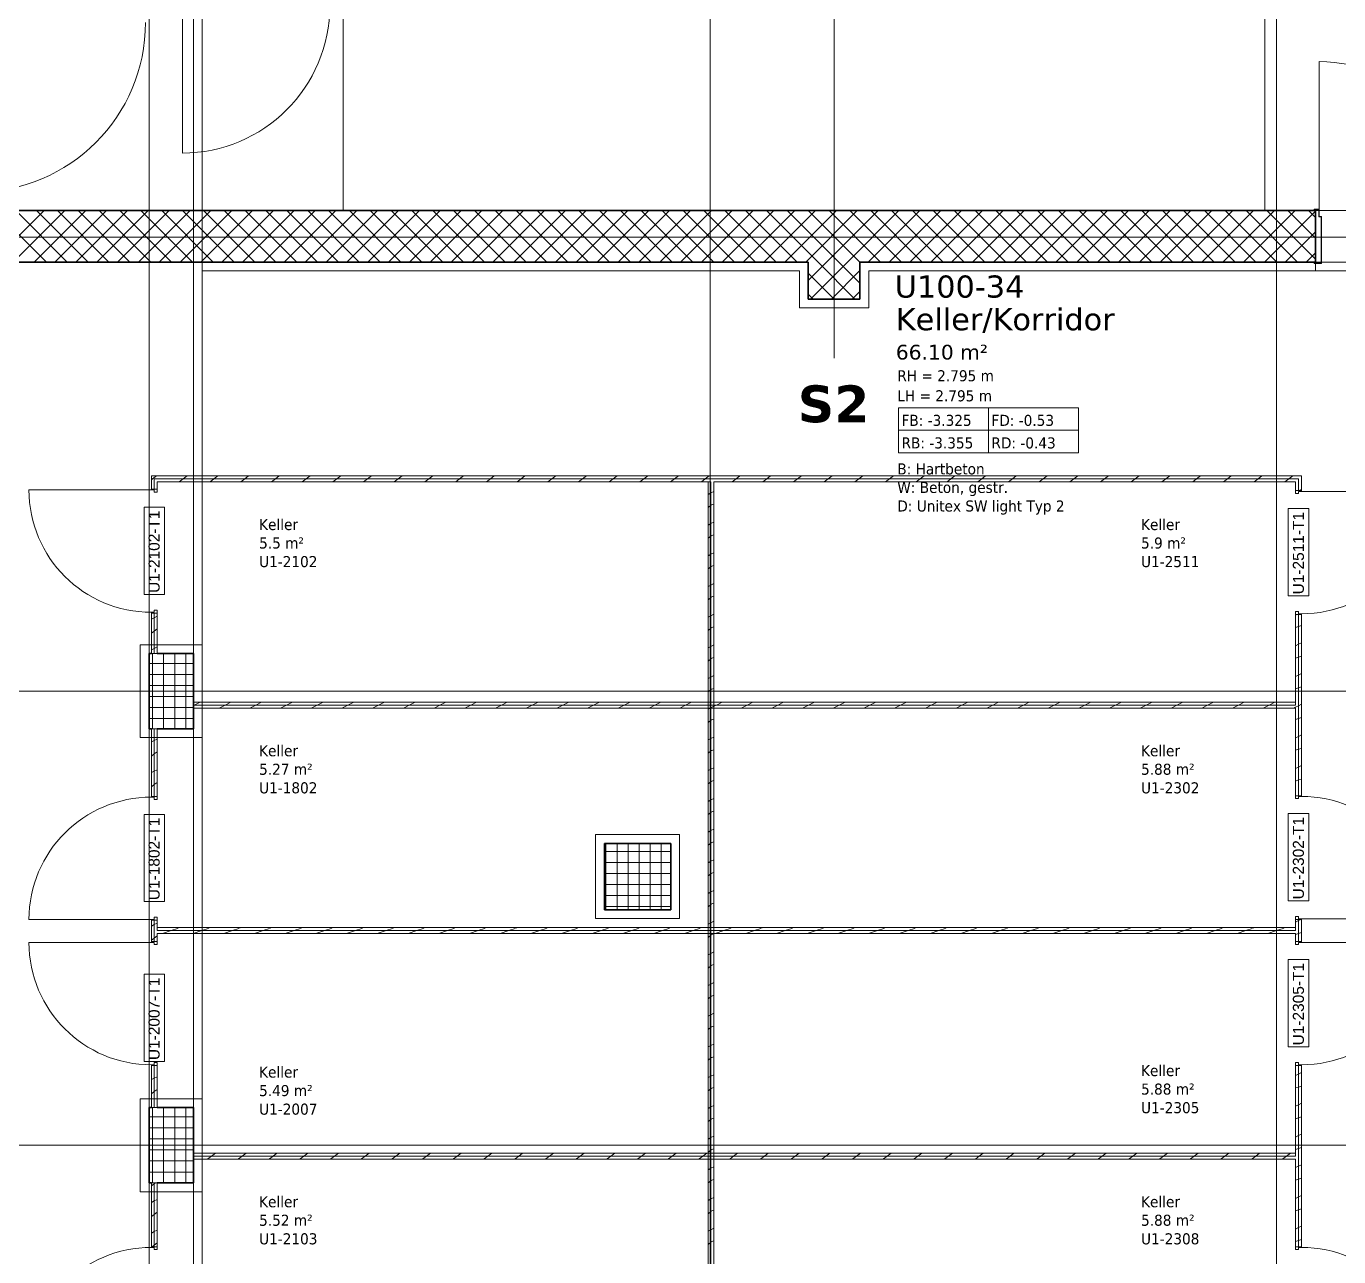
# Model space of a CAD drawing. Extents: x -882 to 937, y -179 to 966.
# Drawn here: x 124.1 to 302.1, y 454.9 to 621.8 of the extents above; entities that cross this region are included whole.
import ezdxf
from ezdxf.lldxf.tags import DXFTag

# ---------------------------------------------------------------- set-up
doc = ezdxf.new("R2010")
doc.units = 0
doc.layers.get('0').update_dxf_attribs({"lineweight": 13})
for name, color, linetype, lineweight in [('A-AREA-____-IDEN', 7, 'Continuous', 5), ('A-DOOR-____-IDEN', 7, 'Continuous', 5), ('A-DOOR-____-OTLN', 7, 'Continuous', 9), ('A-DOOR-FRAM-MCUT', 7, 'Continuous', 9), ('A-DOOR-OPNG-OTLN', 7, 'Continuous', 9), ('A-FLOR-____-OTLN', 7, 'Continuous', 9), ('A-FLOR-____-OVHD', 7, 'Strichpunkt - Fein', 9), ('A-WALL-____-MCUT', 7, 'Continuous', 35), ('A-WALL-____-PATT', 7, 'Continuous', 35), ('A-WALL-FNSH-MCUT', 7, 'Continuous', 35), ('S-COLS-____-MCUT', 7, 'Continuous', 35), ('S-COLS-____-OTLN', 7, 'Continuous', 9), ('S-GRID-____-OTLN', 7, 'Continuous', 5)]:
    doc.layers.add(name, color=color, linetype=linetype, lineweight=lineweight)
doc.layers.add('S-GRID-____-IDEN', color=7, linetype='Continuous', lineweight=9, true_color=0x5555aa)
doc.styles.get("Standard").update_dxf_attribs({"font": 'arial.ttf'})
tags = doc.linetypes.add('_Rasterlinie_', pattern=[0.375, 0.2, -0.05, 0.075, -0.05]).pattern_tags.tags
tags[10:11] = [DXFTag(74, 4), DXFTag(75, 0), DXFTag(340, '0'), DXFTag(46, 1.0), DXFTag(50, 0.0), DXFTag(44, 0.0), DXFTag(45, 0.0)]
tags[8:9] = [DXFTag(74, 4), DXFTag(75, 0), DXFTag(340, '0'), DXFTag(46, 1.0), DXFTag(50, 0.0), DXFTag(44, 0.0), DXFTag(45, 0.0)]
tags[6:7] = [DXFTag(74, 4), DXFTag(75, 0), DXFTag(340, '0'), DXFTag(46, 1.0), DXFTag(50, 0.0), DXFTag(44, 0.0), DXFTag(45, 0.0)]
tags[4:5] = [DXFTag(74, 4), DXFTag(75, 0), DXFTag(340, '0'), DXFTag(46, 1.0), DXFTag(50, 0.0), DXFTag(44, 0.0), DXFTag(45, 0.0)]
tags = doc.linetypes.add('Grundrissdarstellung Sturz', pattern=[0.25, 0.15, -0.05, 0, -0.05]).pattern_tags.tags
tags[10:11] = [DXFTag(74, 4), DXFTag(75, 0), DXFTag(340, '0'), DXFTag(46, 1.0), DXFTag(50, 0.0), DXFTag(44, 0.0), DXFTag(45, 0.0)]
tags[8:9] = [DXFTag(74, 4), DXFTag(75, 0), DXFTag(340, '0'), DXFTag(46, 1.0), DXFTag(50, 0.0), DXFTag(44, 0.0), DXFTag(45, 0.0)]
tags[6:7] = [DXFTag(74, 4), DXFTag(75, 0), DXFTag(340, '0'), DXFTag(46, 1.0), DXFTag(50, 0.0), DXFTag(44, 0.0), DXFTag(45, 0.0)]
tags[4:5] = [DXFTag(74, 4), DXFTag(75, 0), DXFTag(340, '0'), DXFTag(46, 1.0), DXFTag(50, 0.0), DXFTag(44, 0.0), DXFTag(45, 0.0)]
tags = doc.linetypes.add('Strichpunkt - Fein', pattern=[0.2, 0.1, -0.05, 0, -0.05]).pattern_tags.tags
tags[10:11] = [DXFTag(74, 4), DXFTag(75, 0), DXFTag(340, '0'), DXFTag(46, 1.0), DXFTag(50, 0.0), DXFTag(44, 0.0), DXFTag(45, 0.0)]
tags[8:9] = [DXFTag(74, 4), DXFTag(75, 0), DXFTag(340, '0'), DXFTag(46, 1.0), DXFTag(50, 0.0), DXFTag(44, 0.0), DXFTag(45, 0.0)]
tags[6:7] = [DXFTag(74, 4), DXFTag(75, 0), DXFTag(340, '0'), DXFTag(46, 1.0), DXFTag(50, 0.0), DXFTag(44, 0.0), DXFTag(45, 0.0)]
tags[4:5] = [DXFTag(74, 4), DXFTag(75, 0), DXFTag(340, '0'), DXFTag(46, 1.0), DXFTag(50, 0.0), DXFTag(44, 0.0), DXFTag(45, 0.0)]

# ---------------------------------------------------------------- blocks, each defined once
blk = doc.blocks.new('Referenz-A0UJ2GK4XE', base_point=(-896.79, -159.76))
at = {"layer": 'A-AREA-____-IDEN', "color": 0, "linetype": 'Continuous', "ltscale": 0.13}
for p, q in [((242.43, 570.05), (266.83, 570.05)), ((242.43, 563.92), (242.43, 570.05)), ((254.63, 570.05), (254.63, 563.92)), ((266.83, 570.05), (266.83, 563.92)), ((242.43, 566.99), (266.83, 566.99)), ((266.83, 563.92), (242.43, 563.92))]:
    blk.add_line(p, q, dxfattribs=at)
at = {"layer": 'A-DOOR-____-IDEN', "color": 0, "linetype": 'Continuous', "ltscale": 0.13}
for p, q in [((140.08, 544.73), (140.08, 556.57)), ((140.08, 556.57), (142.86, 556.57)), ((142.86, 556.57), (142.86, 544.73)), ((295.28, 544.53), (295.28, 556.37)), ((295.28, 556.37), (298.06, 556.37)), ((298.06, 556.37), (298.06, 544.53)), ((142.86, 544.73), (140.08, 544.73)), ((298.06, 544.53), (295.28, 544.53)), ((140.08, 503.05), (140.08, 514.89)), ((140.08, 514.89), (142.86, 514.89)), ((142.86, 514.89), (142.86, 503.05)), ((295.28, 503.15), (295.28, 514.99)), ((295.28, 514.99), (298.06, 514.99)), ((298.06, 514.99), (298.06, 503.15)), ((142.86, 503.05), (140.08, 503.05)), ((298.06, 503.15), (295.28, 503.15)), ((295.28, 483.35), (295.28, 495.19)), ((295.28, 495.19), (298.06, 495.19)), ((298.06, 495.19), (298.06, 483.35)), ((140.08, 481.35), (140.08, 493.19)), ((140.08, 493.19), (142.86, 493.19)), ((142.86, 493.19), (142.86, 481.35)), ((298.06, 483.35), (295.28, 483.35)), ((142.86, 481.35), (140.08, 481.35))]:
    blk.add_line(p, q, dxfattribs=at)
at = {"layer": 'A-DOOR-____-OTLN', "color": 0, "linetype": 'Grundrissdarstellung Sturz', "ltscale": 0.13}
for p, q in [((319.98, 596.8), (298.98, 596.8)), ((319.98, 589.8), (298.98, 589.8))]:
    blk.add_line(p, q, dxfattribs=at)
at = {"layer": 'A-DOOR-FRAM-MCUT', "color": 0, "linetype": 'Continuous', "ltscale": 0.13}
for p, q in [((298.78, 596.8), (298.78, 597)), ((298.78, 597), (299.48, 597)), ((298.82, 596.8), (298.78, 596.8)), ((298.82, 596.96), (298.82, 596.8)), ((299.44, 596.96), (298.82, 596.96)), ((299.44, 595.96), (299.44, 596.96)), ((299.48, 597), (299.48, 596)), ((299.74, 595.96), (299.44, 595.96)), ((299.48, 596), (299.78, 596)), ((299.74, 589.64), (299.74, 595.96)), ((299.78, 596), (299.78, 589.6)), ((298.78, 589.8), (298.82, 589.8)), ((298.78, 589.6), (298.78, 589.8)), ((299.78, 589.6), (298.78, 589.6)), ((298.82, 589.8), (298.82, 589.64)), ((298.82, 589.64), (299.74, 589.64)), ((141.08, 559), (141.08, 558.9)), ((141.88, 559), (141.08, 559)), ((141.88, 558.6), (141.88, 559)), ((141.08, 558.9), (141.48, 558.9)), ((141.48, 558.9), (141.48, 558.6)), ((141.48, 558.6), (141.88, 558.6)), ((296.28, 558.8), (297.08, 558.8)), ((296.28, 558.4), (296.28, 558.8)), ((296.68, 558.4), (296.28, 558.4)), ((296.68, 558.7), (296.68, 558.4)), ((297.08, 558.7), (296.68, 558.7)), ((297.08, 558.8), (297.08, 558.7)), ((141.08, 542.3), (141.08, 542.2)), ((141.48, 542.3), (141.08, 542.3)), ((141.08, 542.2), (141.88, 542.2)), ((141.88, 542.6), (141.48, 542.6)), ((141.48, 542.6), (141.48, 542.3)), ((141.88, 542.2), (141.88, 542.6)), ((296.28, 542.4), (296.68, 542.4)), ((296.28, 542), (296.28, 542.4)), ((297.08, 542), (296.28, 542)), ((296.68, 542.4), (296.68, 542.1)), ((296.68, 542.1), (297.08, 542.1)), ((297.08, 542.1), (297.08, 542)), ((141.08, 517.32), (141.88, 517.32)), ((141.08, 517.22), (141.08, 517.32)), ((141.48, 517.22), (141.08, 517.22)), ((141.48, 516.92), (141.48, 517.22)), ((141.88, 516.92), (141.48, 516.92)), ((141.88, 517.32), (141.88, 516.92)), ((297.08, 517.42), (296.28, 517.42)), ((296.28, 517.42), (296.28, 517.02)), ((296.28, 517.02), (296.68, 517.02)), ((296.68, 517.02), (296.68, 517.32)), ((296.68, 517.32), (297.08, 517.32)), ((297.08, 517.32), (297.08, 517.42)), ((141.08, 500.62), (141.48, 500.62)), ((141.08, 500.52), (141.08, 500.62)), ((141.88, 500.52), (141.08, 500.52)), ((141.48, 500.92), (141.88, 500.92)), ((141.48, 500.62), (141.48, 500.92)), ((141.88, 500.92), (141.88, 500.52)), ((296.68, 501.02), (296.28, 501.02)), ((296.28, 501.02), (296.28, 500.62)), ((296.28, 500.62), (297.08, 500.62)), ((296.68, 500.72), (296.68, 501.02)), ((297.08, 500.72), (296.68, 500.72)), ((297.08, 500.62), (297.08, 500.72)), ((141.08, 497.62), (141.08, 497.52)), ((141.88, 497.62), (141.08, 497.62)), ((141.08, 497.52), (141.48, 497.52)), ((141.48, 497.52), (141.48, 497.22)), ((141.48, 497.22), (141.88, 497.22)), ((141.88, 497.22), (141.88, 497.62)), ((296.28, 497.62), (297.08, 497.62)), ((296.28, 497.22), (296.28, 497.62)), ((296.68, 497.22), (296.28, 497.22)), ((296.68, 497.52), (296.68, 497.22)), ((297.08, 497.52), (296.68, 497.52)), ((297.08, 497.62), (297.08, 497.52)), ((141.08, 480.92), (141.08, 480.82)), ((141.48, 480.92), (141.08, 480.92)), ((141.08, 480.82), (141.88, 480.82)), ((141.88, 481.22), (141.48, 481.22)), ((141.48, 481.22), (141.48, 480.92)), ((141.88, 480.82), (141.88, 481.22)), ((296.28, 481.22), (296.68, 481.22)), ((296.28, 480.82), (296.28, 481.22)), ((297.08, 480.82), (296.28, 480.82)), ((296.68, 481.22), (296.68, 480.92)), ((296.68, 480.92), (297.08, 480.92)), ((297.08, 480.92), (297.08, 480.82)), ((141.08, 456.24), (141.88, 456.24)), ((141.08, 456.14), (141.08, 456.24)), ((141.48, 456.14), (141.08, 456.14)), ((141.48, 455.84), (141.48, 456.14)), ((141.88, 455.84), (141.48, 455.84)), ((141.88, 456.24), (141.88, 455.84)), ((297.08, 456.24), (296.28, 456.24)), ((296.28, 456.24), (296.28, 455.84)), ((296.28, 455.84), (296.68, 455.84)), ((296.68, 455.84), (296.68, 456.14)), ((296.68, 456.14), (297.08, 456.14)), ((297.08, 456.14), (297.08, 456.24))]:
    blk.add_line(p, q, dxfattribs=at)
at = {"layer": 'A-DOOR-OPNG-OTLN', "color": 0, "linetype": 'Continuous', "ltscale": 0.13}
for p, q in [((145.28, 624.6), (145.28, 604.6)), ((299.48, 597), (299.48, 617)), ((141.08, 558.9), (124.48, 558.9)), ((297.08, 558.7), (313.68, 558.7)), ((141.08, 500.62), (124.48, 500.62)), ((297.08, 500.72), (313.68, 500.72)), ((141.08, 497.52), (124.48, 497.52)), ((297.08, 497.52), (313.68, 497.52))]:
    blk.add_line(p, q, dxfattribs=at)
for centre, major_axis in [((145.28, 624.6), (0, -20)), ((117.28, 622.3), (0, -23)), ((299.48, 597), (20, 0)), ((141.08, 558.9), (-16.6, 0)), ((297.08, 558.7), (0, -16.6)), ((141.08, 500.62), (0, 16.6)), ((297.08, 500.72), (16.6, 0)), ((141.08, 497.52), (-16.6, 0)), ((297.08, 497.52), (0, -16.6)), ((141.08, 439.54), (0, 16.6)), ((297.08, 439.54), (16.6, 0))]:
    blk.add_ellipse(centre, major_axis=major_axis, ratio=1, start_param=0, end_param=1.570796, dxfattribs=at)
at = {"layer": 'A-FLOR-____-OTLN', "color": 0, "linetype": 'Continuous', "ltscale": 0.13}
for p, q in [((167.08, 596.8), (167.08, 624.8)), ((292.08, 624.8), (292.08, 596.8)), ((298.98, 596.8), (299.44, 596.8)), ((299.48, 596.8), (319.48, 596.8)), ((299.74, 589.8), (298.98, 589.8)), ((319.18, 589.8), (299.77, 589.8))]:
    blk.add_line(p, q, dxfattribs=at)
at = {"layer": 'A-FLOR-____-OVHD', "color": 0, "linetype": 'Strichpunkt - Fein', "ltscale": 0.13}
for p, q in [((146.78, 389.05), (146.78, 724.5)), ((147.98, 705.6), (147.98, 225.5)), ((146.78, 596.8), (146.78, 624.8)), ((146.78, 536.3), (146.78, 589.8)), ((298.98, 589.8), (298.98, 588.6)), ((228.98, 588.6), (147.98, 588.6)), ((228.98, 588.6), (228.98, 583.6)), ((238.38, 583.6), (238.38, 588.6)), ((238.38, 588.6), (320.78, 588.6)), ((228.98, 583.6), (238.38, 583.6)), ((147.98, 537.9), (139.58, 537.9)), ((139.58, 537.9), (139.58, 525.3)), ((147.98, 525.3), (147.98, 537.9)), ((139.58, 525.3), (147.98, 525.3)), ((146.78, 474.7), (146.78, 526.9)), ((212.73, 512.15), (201.33, 512.15)), ((201.33, 512.15), (201.33, 500.75)), ((212.73, 500.75), (212.73, 512.15)), ((201.33, 500.75), (212.73, 500.75)), ((147.98, 476.3), (139.58, 476.3)), ((139.58, 476.3), (139.58, 463.7)), ((147.98, 463.7), (147.98, 476.3)), ((139.58, 463.7), (147.98, 463.7))]:
    blk.add_line(p, q, dxfattribs=at)
at = {"layer": 'A-WALL-____-MCUT', "color": 0, "linetype": 'Continuous', "ltscale": 0.35}
for p, q in [((298.98, 596.8), (117.08, 596.8)), ((298.98, 589.8), (298.98, 596.8)), ((117.08, 589.8), (230.18, 589.8)), ((237.18, 589.8), (298.98, 589.8))]:
    blk.add_line(p, q, dxfattribs=at)
at = {"layer": 'A-WALL-____-MCUT', "color": 0, "linetype": 'Continuous', "lineweight": 9, "ltscale": 0.13}
for p, q in [((296.68, 560.4), (141.48, 560.4)), ((141.48, 559), (141.48, 560.4)), ((216.98, 560), (216.58, 560)), ((216.98, 410.4), (216.98, 560)), ((296.68, 558.8), (296.68, 560.4)), ((141.48, 536.7), (141.48, 542.2)), ((296.68, 517.42), (296.68, 542)), ((141.08, 536.7), (141.88, 536.7)), ((296.28, 529.71), (146.78, 529.71)), ((296.28, 529.71), (296.28, 530.11)), ((141.88, 526.5), (141.08, 526.5)), ((141.48, 517.32), (141.48, 526.5)), ((141.48, 497.62), (141.48, 500.52)), ((296.68, 497.62), (296.68, 500.62)), ((141.88, 499.52), (141.88, 499.12)), ((296.28, 499.12), (141.88, 499.12)), ((296.28, 499.12), (296.28, 499.52)), ((141.48, 475.1), (141.48, 480.82)), ((296.68, 456.24), (296.68, 480.82)), ((141.08, 475.1), (141.88, 475.1)), ((296.28, 468.53), (146.78, 468.53)), ((296.28, 468.53), (296.28, 468.93)), ((141.88, 464.9), (141.08, 464.9)), ((141.48, 456.24), (141.48, 464.9))]:
    blk.add_line(p, q, dxfattribs=at)
at = {"layer": 'A-WALL-____-PATT', "color": 0, "linetype": 'Continuous', "lineweight": 9, "ltscale": 0.13}
for p, q in [((119.52, 589.8), (126.52, 596.8)), ((126.85, 589.8), (119.85, 596.8)), ((122.34, 589.8), (129.34, 596.8)), ((129.68, 589.8), (122.68, 596.8)), ((125.17, 589.8), (132.17, 596.8)), ((132.51, 589.8), (125.51, 596.8)), ((128, 589.8), (135, 596.8)), ((135.33, 589.8), (128.33, 596.8)), ((130.83, 589.8), (137.83, 596.8)), ((138.16, 589.8), (131.16, 596.8)), ((133.66, 589.8), (140.66, 596.8)), ((140.99, 589.8), (133.99, 596.8)), ((136.49, 589.8), (143.49, 596.8)), ((143.82, 589.8), (136.82, 596.8)), ((139.32, 589.8), (146.32, 596.8)), ((146.65, 589.8), (139.65, 596.8)), ((142.14, 589.8), (149.14, 596.8)), ((149.48, 589.8), (142.48, 596.8)), ((144.97, 589.8), (151.97, 596.8)), ((152.3, 589.8), (145.3, 596.8)), ((147.8, 589.8), (154.8, 596.8)), ((155.13, 589.8), (148.13, 596.8)), ((150.63, 589.8), (157.63, 596.8)), ((157.96, 589.8), (150.96, 596.8)), ((153.46, 589.8), (160.46, 596.8)), ((160.79, 589.8), (153.79, 596.8)), ((156.29, 589.8), (163.29, 596.8)), ((163.62, 589.8), (156.62, 596.8)), ((159.11, 589.8), (166.11, 596.8)), ((166.45, 589.8), (159.45, 596.8)), ((161.94, 589.8), (168.94, 596.8)), ((169.28, 589.8), (162.28, 596.8)), ((164.77, 589.8), (171.77, 596.8)), ((172.1, 589.8), (165.1, 596.8)), ((167.6, 589.8), (174.6, 596.8)), ((174.93, 589.8), (167.93, 596.8)), ((170.43, 589.8), (177.43, 596.8)), ((177.76, 589.8), (170.76, 596.8)), ((173.26, 589.8), (180.26, 596.8)), ((180.59, 589.8), (173.59, 596.8)), ((176.09, 589.8), (183.09, 596.8)), ((183.42, 589.8), (176.42, 596.8)), ((178.91, 589.8), (185.91, 596.8)), ((186.25, 589.8), (179.25, 596.8)), ((181.74, 589.8), (188.74, 596.8)), ((189.07, 589.8), (182.07, 596.8)), ((184.57, 589.8), (191.57, 596.8)), ((191.9, 589.8), (184.9, 596.8)), ((187.4, 589.8), (194.4, 596.8)), ((194.73, 589.8), (187.73, 596.8)), ((190.23, 589.8), (197.23, 596.8)), ((197.56, 589.8), (190.56, 596.8)), ((193.06, 589.8), (200.06, 596.8)), ((200.39, 589.8), (193.39, 596.8)), ((195.88, 589.8), (202.88, 596.8)), ((203.22, 589.8), (196.22, 596.8)), ((198.71, 589.8), (205.71, 596.8)), ((206.05, 589.8), (199.05, 596.8)), ((201.54, 589.8), (208.54, 596.8)), ((208.87, 589.8), (201.87, 596.8)), ((204.37, 589.8), (211.37, 596.8)), ((211.7, 589.8), (204.7, 596.8)), ((207.2, 589.8), (214.2, 596.8)), ((214.53, 589.8), (207.53, 596.8)), ((210.03, 589.8), (217.03, 596.8)), ((217.36, 589.8), (210.36, 596.8)), ((212.85, 589.8), (219.85, 596.8)), ((220.19, 589.8), (213.19, 596.8)), ((215.68, 589.8), (222.68, 596.8)), ((223.02, 589.8), (216.02, 596.8)), ((218.51, 589.8), (225.51, 596.8)), ((225.84, 589.8), (218.84, 596.8)), ((221.34, 589.8), (228.34, 596.8)), ((228.67, 589.8), (221.67, 596.8)), ((224.17, 589.8), (231.17, 596.8)), ((231.5, 589.8), (224.5, 596.8)), ((227, 589.8), (234, 596.8)), ((234.33, 589.8), (227.33, 596.8)), ((229.83, 589.8), (236.83, 596.8)), ((237.16, 589.8), (230.16, 596.8)), ((232.65, 589.8), (239.65, 596.8)), ((239.99, 589.8), (232.99, 596.8)), ((235.48, 589.8), (242.48, 596.8)), ((242.81, 589.8), (235.81, 596.8)), ((238.31, 589.8), (245.31, 596.8)), ((245.64, 589.8), (238.64, 596.8)), ((241.14, 589.8), (248.14, 596.8)), ((248.47, 589.8), (241.47, 596.8)), ((243.97, 589.8), (250.97, 596.8)), ((251.3, 589.8), (244.3, 596.8)), ((246.8, 589.8), (253.8, 596.8)), ((254.13, 589.8), (247.13, 596.8)), ((249.62, 589.8), (256.62, 596.8)), ((256.96, 589.8), (249.96, 596.8)), ((252.45, 589.8), (259.45, 596.8)), ((259.79, 589.8), (252.79, 596.8)), ((255.28, 589.8), (262.28, 596.8)), ((262.61, 589.8), (255.61, 596.8)), ((258.11, 589.8), (265.11, 596.8)), ((265.44, 589.8), (258.44, 596.8)), ((260.94, 589.8), (267.94, 596.8)), ((268.27, 589.8), (261.27, 596.8)), ((263.77, 589.8), (270.77, 596.8)), ((271.1, 589.8), (264.1, 596.8)), ((266.59, 589.8), (273.59, 596.8)), ((273.93, 589.8), (266.93, 596.8)), ((269.42, 589.8), (276.42, 596.8)), ((276.76, 589.8), (269.76, 596.8)), ((272.25, 589.8), (279.25, 596.8)), ((279.58, 589.8), (272.58, 596.8)), ((275.08, 589.8), (282.08, 596.8)), ((282.41, 589.8), (275.41, 596.8)), ((277.91, 589.8), (284.91, 596.8)), ((285.24, 589.8), (278.24, 596.8)), ((280.74, 589.8), (287.74, 596.8)), ((288.07, 589.8), (281.07, 596.8)), ((283.57, 589.8), (290.57, 596.8)), ((290.9, 589.8), (283.9, 596.8)), ((286.39, 589.8), (293.39, 596.8)), ((293.73, 589.8), (286.73, 596.8)), ((289.22, 589.8), (296.22, 596.8)), ((296.55, 589.8), (289.55, 596.8)), ((292.05, 589.8), (298.98, 596.73)), ((298.98, 590.21), (292.38, 596.8)), ((298.98, 593.04), (295.21, 596.8)), ((298.98, 595.87), (298.04, 596.8)), ((294.88, 589.8), (298.98, 593.9)), ((297.71, 589.8), (298.98, 591.07)), ((141.77, 560.8), (141.24, 560.4)), ((145.94, 560.8), (145.41, 560.4)), ((150.1, 560.8), (149.57, 560.4)), ((154.27, 560.8), (153.74, 560.4)), ((158.43, 560.8), (157.9, 560.4)), ((162.6, 560.8), (162.07, 560.4)), ((166.76, 560.8), (166.23, 560.4)), ((170.93, 560.8), (170.4, 560.4)), ((175.09, 560.8), (174.56, 560.4)), ((179.26, 560.8), (178.73, 560.4)), ((183.42, 560.8), (182.89, 560.4)), ((187.59, 560.8), (187.06, 560.4)), ((191.75, 560.8), (191.22, 560.4)), ((195.92, 560.8), (195.39, 560.4)), ((200.08, 560.8), (199.55, 560.4)), ((204.25, 560.8), (203.72, 560.4)), ((208.41, 560.8), (207.88, 560.4)), ((212.58, 560.8), (212.05, 560.4)), ((216.74, 560.8), (216.21, 560.4)), ((220.91, 560.8), (220.38, 560.4)), ((225.07, 560.8), (224.54, 560.4)), ((229.24, 560.8), (228.71, 560.4)), ((233.4, 560.8), (232.87, 560.4)), ((237.57, 560.8), (237.04, 560.4)), ((241.73, 560.8), (241.2, 560.4)), ((245.9, 560.8), (245.37, 560.4)), ((250.06, 560.8), (249.53, 560.4)), ((254.23, 560.8), (253.7, 560.4)), ((258.39, 560.8), (257.86, 560.4)), ((262.56, 560.8), (262.03, 560.4)), ((266.72, 560.8), (266.19, 560.4)), ((270.89, 560.8), (270.36, 560.4)), ((275.05, 560.8), (274.52, 560.4)), ((279.22, 560.8), (278.69, 560.4)), ((283.38, 560.8), (282.85, 560.4)), ((287.55, 560.8), (287.02, 560.4)), ((291.71, 560.8), (291.18, 560.4)), ((295.88, 560.8), (295.35, 560.4)), ((141.24, 560.4), (141.08, 560.28)), ((145.41, 560.4), (144.87, 560)), ((149.57, 560.4), (149.04, 560)), ((153.74, 560.4), (153.2, 560)), ((157.9, 560.4), (157.37, 560)), ((162.07, 560.4), (161.53, 560)), ((166.23, 560.4), (165.7, 560)), ((170.4, 560.4), (169.86, 560)), ((174.56, 560.4), (174.03, 560)), ((178.73, 560.4), (178.19, 560)), ((182.89, 560.4), (182.36, 560)), ((187.06, 560.4), (186.52, 560)), ((191.22, 560.4), (190.69, 560)), ((195.39, 560.4), (194.85, 560)), ((199.55, 560.4), (199.02, 560)), ((203.72, 560.4), (203.18, 560)), ((207.88, 560.4), (207.35, 560)), ((212.05, 560.4), (211.51, 560)), ((216.21, 560.4), (215.68, 560)), ((220.38, 560.4), (219.84, 560)), ((224.54, 560.4), (224.01, 560)), ((228.71, 560.4), (228.17, 560)), ((232.87, 560.4), (232.34, 560)), ((237.04, 560.4), (236.5, 560)), ((241.2, 560.4), (240.67, 560)), ((245.37, 560.4), (244.83, 560)), ((249.53, 560.4), (249, 560)), ((253.7, 560.4), (253.16, 560)), ((257.86, 560.4), (257.33, 560)), ((262.03, 560.4), (261.49, 560)), ((266.19, 560.4), (265.66, 560)), ((270.36, 560.4), (269.82, 560)), ((274.52, 560.4), (273.99, 560)), ((278.69, 560.4), (278.15, 560)), ((282.85, 560.4), (282.32, 560)), ((287.02, 560.4), (286.48, 560)), ((291.18, 560.4), (290.65, 560)), ((295.35, 560.4), (294.81, 560)), ((297.08, 558.98), (296.71, 558.8)), ((216.98, 558.5), (216.58, 558.3)), ((217.38, 558.7), (216.98, 558.5)), ((216.98, 556.81), (216.58, 556.51)), ((217.05, 556.86), (216.98, 556.81)), ((217.38, 556.97), (217.1, 556.88)), ((216.98, 554.33), (216.58, 554.13)), ((217.38, 554.53), (216.98, 554.33)), ((216.98, 552.64), (216.58, 552.34)), ((217.05, 552.7), (216.98, 552.64)), ((217.38, 552.81), (217.1, 552.71)), ((216.98, 550.17), (216.58, 549.97)), ((217.38, 550.37), (216.98, 550.17)), ((216.98, 548.48), (216.58, 548.18)), ((217.05, 548.53), (216.98, 548.48)), ((217.38, 548.64), (217.1, 548.55)), ((216.98, 546), (216.58, 545.8)), ((217.38, 546.2), (216.98, 546)), ((216.98, 544.31), (216.58, 544.01)), ((217.05, 544.37), (216.98, 544.31)), ((217.38, 544.48), (217.1, 544.38)), ((141.48, 541.57), (141.08, 541.37)), ((141.88, 541.77), (141.48, 541.57)), ((216.98, 541.84), (216.58, 541.64)), ((217.38, 542.04), (216.98, 541.84)), ((296.43, 542), (296.28, 541.92)), ((141.48, 539.75), (141.08, 539.45)), ((141.88, 540.05), (141.48, 539.75)), ((216.98, 540.15), (216.58, 539.85)), ((217.05, 540.2), (216.98, 540.15)), ((217.38, 540.31), (217.1, 540.22)), ((296.68, 540.37), (296.28, 540.24)), ((297.08, 540.5), (296.68, 540.37)), ((216.98, 537.68), (216.58, 537.48)), ((217.38, 537.88), (216.98, 537.68)), ((296.68, 537.96), (296.28, 537.76)), ((297.08, 538.16), (296.68, 537.96)), ((141.48, 537.41), (141.08, 537.21)), ((141.88, 537.61), (141.48, 537.41)), ((216.98, 535.98), (216.58, 535.68)), ((217.05, 536.04), (216.98, 535.98)), ((217.38, 536.15), (217.1, 536.06)), ((296.68, 536.21), (296.28, 536.07)), ((297.08, 536.34), (296.68, 536.21)), ((216.98, 533.51), (216.58, 533.31)), ((217.38, 533.71), (216.98, 533.51)), ((296.68, 533.79), (296.28, 533.59)), ((297.08, 533.99), (296.68, 533.79)), ((216.98, 531.82), (216.58, 531.52)), ((217.05, 531.87), (216.98, 531.82)), ((217.38, 531.98), (217.1, 531.89)), ((296.68, 532.04), (296.28, 531.91)), ((297.08, 532.17), (296.68, 532.04)), ((146.9, 529.71), (146.78, 529.65)), ((147.7, 530.11), (146.9, 529.71)), ((151.07, 529.71), (150.27, 529.31)), ((151.87, 530.11), (151.07, 529.71)), ((155.23, 529.71), (154.43, 529.31)), ((156.03, 530.11), (155.23, 529.71)), ((159.4, 529.71), (158.6, 529.31)), ((160.2, 530.11), (159.4, 529.71)), ((163.56, 529.71), (162.76, 529.31)), ((164.36, 530.11), (163.56, 529.71)), ((167.73, 529.71), (166.93, 529.31)), ((168.53, 530.11), (167.73, 529.71)), ((171.89, 529.71), (171.09, 529.31)), ((172.69, 530.11), (171.89, 529.71)), ((176.06, 529.71), (175.26, 529.31)), ((176.86, 530.11), (176.06, 529.71)), ((180.22, 529.71), (179.42, 529.31)), ((181.02, 530.11), (180.22, 529.71)), ((184.39, 529.71), (183.59, 529.31)), ((185.19, 530.11), (184.39, 529.71)), ((188.55, 529.71), (187.75, 529.31)), ((189.35, 530.11), (188.55, 529.71)), ((192.72, 529.71), (191.92, 529.31)), ((193.52, 530.11), (192.72, 529.71)), ((196.88, 529.71), (196.08, 529.31)), ((197.68, 530.11), (196.88, 529.71)), ((201.05, 529.71), (200.25, 529.31)), ((201.85, 530.11), (201.05, 529.71)), ((205.21, 529.71), (204.41, 529.31)), ((206.01, 530.11), (205.21, 529.71)), ((209.38, 529.71), (208.58, 529.31)), ((210.18, 530.11), (209.38, 529.71)), ((213.54, 529.71), (212.74, 529.31)), ((214.34, 530.11), (213.54, 529.71)), ((216.98, 529.35), (216.58, 529.15)), ((217.38, 529.55), (216.98, 529.35)), ((217.71, 529.71), (217.38, 529.55)), ((218.51, 530.11), (217.71, 529.71)), ((221.87, 529.71), (221.07, 529.31)), ((222.67, 530.11), (221.87, 529.71)), ((226.03, 529.71), (225.23, 529.31)), ((226.83, 530.11), (226.03, 529.71)), ((230.2, 529.71), (229.4, 529.31)), ((231, 530.11), (230.2, 529.71)), ((234.36, 529.71), (233.56, 529.31)), ((235.16, 530.11), (234.36, 529.71)), ((238.53, 529.71), (237.73, 529.31)), ((239.33, 530.11), (238.53, 529.71)), ((242.69, 529.71), (241.89, 529.31)), ((243.49, 530.11), (242.69, 529.71)), ((246.86, 529.71), (246.06, 529.31)), ((247.66, 530.11), (246.86, 529.71)), ((251.02, 529.71), (250.22, 529.31)), ((251.82, 530.11), (251.02, 529.71)), ((255.19, 529.71), (254.39, 529.31)), ((255.99, 530.11), (255.19, 529.71)), ((259.35, 529.71), (258.55, 529.31)), ((260.15, 530.11), (259.35, 529.71)), ((263.52, 529.71), (262.72, 529.31)), ((264.32, 530.11), (263.52, 529.71)), ((267.68, 529.71), (266.88, 529.31)), ((268.48, 530.11), (267.68, 529.71)), ((271.85, 529.71), (271.05, 529.31)), ((272.65, 530.11), (271.85, 529.71)), ((276.01, 529.71), (275.21, 529.31)), ((276.81, 530.11), (276.01, 529.71)), ((280.18, 529.71), (279.38, 529.31)), ((280.98, 530.11), (280.18, 529.71)), ((284.34, 529.71), (283.54, 529.31)), ((285.14, 530.11), (284.34, 529.71)), ((288.51, 529.71), (287.71, 529.31)), ((289.31, 530.11), (288.51, 529.71)), ((292.67, 529.71), (291.87, 529.31)), ((293.47, 530.11), (292.67, 529.71)), ((296.28, 529.43), (296.04, 529.31)), ((296.68, 529.63), (296.28, 529.43)), ((297.08, 529.83), (296.68, 529.63)), ((216.98, 527.65), (216.58, 527.35)), ((217.05, 527.71), (216.98, 527.65)), ((217.38, 527.82), (217.1, 527.73)), ((296.68, 527.88), (296.28, 527.74)), ((297.08, 528.01), (296.68, 527.88)), ((216.98, 525.18), (216.58, 524.98)), ((217.38, 525.38), (216.98, 525.18)), ((296.68, 525.46), (296.28, 525.26)), ((297.08, 525.66), (296.68, 525.46)), ((141.48, 524.91), (141.08, 524.71)), ((141.88, 525.11), (141.48, 524.91)), ((141.88, 523.39), (141.48, 523.09)), ((216.98, 523.49), (216.58, 523.19)), ((217.05, 523.55), (216.98, 523.49)), ((217.38, 523.65), (217.1, 523.56)), ((296.68, 523.71), (296.28, 523.58)), ((297.08, 523.84), (296.68, 523.71)), ((141.48, 523.09), (141.08, 522.79)), ((141.48, 520.75), (141.08, 520.55)), ((141.88, 520.95), (141.48, 520.75)), ((216.98, 521.02), (216.58, 520.82)), ((217.38, 521.22), (216.98, 521.02)), ((296.68, 521.3), (296.28, 521.1)), ((297.08, 521.5), (296.68, 521.3)), ((141.48, 518.93), (141.08, 518.63)), ((141.88, 519.23), (141.48, 518.93)), ((216.98, 519.32), (216.58, 519.02)), ((217.05, 519.38), (216.98, 519.32)), ((217.38, 519.49), (217.1, 519.4)), ((296.68, 519.55), (296.28, 519.41)), ((297.08, 519.68), (296.68, 519.55)), ((216.98, 516.85), (216.58, 516.65)), ((217.38, 517.05), (216.98, 516.85)), ((216.98, 515.16), (216.58, 514.86)), ((217.05, 515.22), (216.98, 515.16)), ((217.38, 515.32), (217.1, 515.23)), ((217.38, 512.89), (216.98, 512.69)), ((216.98, 512.69), (216.58, 512.49)), ((216.98, 510.99), (216.58, 510.69)), ((217.05, 511.05), (216.98, 510.99)), ((217.38, 511.16), (217.1, 511.07)), ((216.98, 508.52), (216.58, 508.32)), ((217.38, 508.72), (216.98, 508.52)), ((216.98, 506.83), (216.58, 506.53)), ((217.05, 506.89), (216.98, 506.83)), ((217.38, 507), (217.1, 506.9)), ((216.98, 504.36), (216.58, 504.16)), ((217.38, 504.56), (216.98, 504.36)), ((216.98, 502.66), (216.58, 502.36)), ((217.05, 502.72), (216.98, 502.66)), ((217.38, 502.83), (217.1, 502.74)), ((217.38, 500.39), (216.98, 500.19)), ((296.68, 500.47), (296.28, 500.27)), ((296.97, 500.62), (296.68, 500.47)), ((141.48, 499.93), (141.08, 499.73)), ((141.88, 500.13), (141.48, 499.93)), ((143.77, 499.12), (142.57, 498.72)), ((144.63, 499.4), (143.77, 499.12)), ((144.83, 499.52), (144.68, 499.44)), ((147.94, 499.12), (146.74, 498.72)), ((148.79, 499.4), (147.94, 499.12)), ((148.99, 499.52), (148.84, 499.44)), ((152.1, 499.12), (150.9, 498.72)), ((152.96, 499.4), (152.1, 499.12)), ((153.16, 499.52), (153.01, 499.44)), ((156.26, 499.12), (155.06, 498.72)), ((157.12, 499.4), (156.26, 499.12)), ((157.32, 499.52), (157.17, 499.44)), ((160.43, 499.12), (159.23, 498.72)), ((161.29, 499.4), (160.43, 499.12)), ((161.49, 499.52), (161.34, 499.44)), ((164.59, 499.12), (163.39, 498.72)), ((165.45, 499.4), (164.59, 499.12)), ((165.65, 499.52), (165.5, 499.44)), ((168.76, 499.12), (167.56, 498.72)), ((169.62, 499.4), (168.76, 499.12)), ((169.82, 499.52), (169.67, 499.44)), ((172.92, 499.12), (171.72, 498.72)), ((173.78, 499.41), (172.92, 499.12)), ((173.98, 499.52), (173.83, 499.44)), ((177.09, 499.12), (175.89, 498.72)), ((177.95, 499.41), (177.09, 499.12)), ((178.15, 499.52), (178, 499.44)), ((181.25, 499.12), (180.05, 498.72)), ((182.11, 499.41), (181.25, 499.12)), ((182.31, 499.52), (182.16, 499.44)), ((185.42, 499.12), (184.22, 498.72)), ((186.28, 499.41), (185.42, 499.12)), ((186.48, 499.52), (186.32, 499.44)), ((189.58, 499.12), (188.38, 498.72)), ((190.44, 499.41), (189.58, 499.12)), ((190.64, 499.52), (190.49, 499.44)), ((193.75, 499.12), (192.55, 498.72)), ((194.61, 499.41), (193.75, 499.12)), ((194.81, 499.52), (194.65, 499.44)), ((197.91, 499.12), (196.71, 498.72)), ((198.77, 499.41), (197.91, 499.12)), ((198.97, 499.52), (198.82, 499.44)), ((202.08, 499.12), (200.88, 498.72)), ((202.94, 499.41), (202.08, 499.12)), ((203.14, 499.52), (202.98, 499.44)), ((206.24, 499.12), (205.04, 498.72)), ((207.1, 499.41), (206.24, 499.12)), ((207.3, 499.52), (207.15, 499.44)), ((210.41, 499.12), (209.21, 498.72)), ((211.27, 499.41), (210.41, 499.12)), ((211.47, 499.52), (211.31, 499.44)), ((214.57, 499.12), (213.37, 498.72)), ((215.43, 499.41), (214.57, 499.12)), ((215.63, 499.52), (215.48, 499.44)), ((216.98, 500.19), (216.58, 499.99)), ((216.98, 498.5), (216.58, 498.2)), ((217.05, 498.56), (216.98, 498.5)), ((217.38, 498.67), (217.1, 498.57)), ((218.74, 499.12), (217.54, 498.72)), ((219.6, 499.41), (218.74, 499.12)), ((219.8, 499.52), (219.64, 499.44)), ((222.9, 499.12), (221.7, 498.72)), ((223.76, 499.41), (222.9, 499.12)), ((223.96, 499.52), (223.81, 499.44)), ((227.06, 499.12), (225.86, 498.72)), ((227.93, 499.41), (227.06, 499.12)), ((228.13, 499.52), (227.97, 499.44)), ((231.23, 499.12), (230.03, 498.72)), ((232.09, 499.41), (231.23, 499.12)), ((232.29, 499.52), (232.14, 499.44)), ((235.39, 499.12), (234.19, 498.72)), ((236.26, 499.41), (235.39, 499.12)), ((236.46, 499.52), (236.3, 499.44)), ((239.56, 499.12), (238.36, 498.72)), ((240.42, 499.41), (239.56, 499.12)), ((240.62, 499.52), (240.47, 499.44)), ((243.72, 499.12), (242.52, 498.72)), ((244.59, 499.41), (243.72, 499.12)), ((244.79, 499.52), (244.63, 499.44)), ((247.89, 499.12), (246.69, 498.72)), ((248.75, 499.41), (247.89, 499.12)), ((248.95, 499.52), (248.8, 499.44)), ((252.05, 499.12), (250.85, 498.72)), ((252.92, 499.41), (252.05, 499.12)), ((253.12, 499.52), (252.96, 499.44)), ((256.22, 499.12), (255.02, 498.72)), ((257.08, 499.41), (256.22, 499.12)), ((257.28, 499.52), (257.13, 499.44)), ((260.38, 499.12), (259.18, 498.72)), ((261.25, 499.41), (260.38, 499.12)), ((261.45, 499.52), (261.29, 499.44)), ((264.55, 499.12), (263.35, 498.72)), ((265.41, 499.41), (264.55, 499.12)), ((265.61, 499.52), (265.46, 499.44)), ((268.71, 499.12), (267.51, 498.72)), ((269.58, 499.41), (268.71, 499.12)), ((269.78, 499.52), (269.62, 499.44)), ((272.88, 499.12), (271.68, 498.72)), ((273.74, 499.41), (272.88, 499.12)), ((273.94, 499.52), (273.79, 499.44)), ((277.04, 499.12), (275.84, 498.72)), ((277.91, 499.41), (277.04, 499.12)), ((278.11, 499.52), (277.95, 499.44)), ((281.21, 499.12), (280.01, 498.72)), ((282.07, 499.41), (281.21, 499.12)), ((282.27, 499.52), (282.12, 499.44)), ((285.37, 499.12), (284.17, 498.72)), ((286.24, 499.41), (285.37, 499.12)), ((286.44, 499.52), (286.28, 499.44)), ((289.54, 499.12), (288.34, 498.72)), ((290.4, 499.41), (289.54, 499.12)), ((290.6, 499.52), (290.45, 499.44)), ((293.7, 499.12), (292.5, 498.72)), ((294.57, 499.41), (293.7, 499.12)), ((294.77, 499.52), (294.61, 499.44)), ((296.68, 498.72), (296.28, 498.59)), ((297.08, 498.86), (296.68, 498.72)), ((141.48, 498.1), (141.08, 497.8)), ((141.88, 498.4), (141.48, 498.1)), ((216.98, 496.03), (216.58, 495.83)), ((217.38, 496.23), (216.98, 496.03)), ((216.98, 494.33), (216.58, 494.03)), ((217.05, 494.39), (216.98, 494.33)), ((217.38, 494.5), (217.1, 494.41)), ((216.98, 491.86), (216.58, 491.66)), ((217.38, 492.06), (216.98, 491.86)), ((216.98, 490.17), (216.58, 489.87)), ((217.05, 490.23), (216.98, 490.17)), ((217.38, 490.34), (217.1, 490.24)), ((217.38, 487.9), (216.98, 487.7)), ((216.98, 487.7), (216.58, 487.5)), ((216.98, 486), (216.58, 485.7)), ((217.05, 486.06), (216.98, 486)), ((217.38, 486.17), (217.1, 486.08)), ((216.98, 483.53), (216.58, 483.33)), ((217.38, 483.73), (216.98, 483.53)), ((216.98, 481.84), (216.58, 481.54)), ((217.05, 481.9), (216.98, 481.84)), ((217.38, 482.01), (217.1, 481.91)), ((141.48, 479.1), (141.08, 478.9)), ((141.88, 479.3), (141.48, 479.1)), ((216.98, 479.37), (216.58, 479.17)), ((217.38, 479.57), (216.98, 479.37)), ((296.68, 479.65), (296.28, 479.45)), ((297.08, 479.85), (296.68, 479.65)), ((141.48, 477.28), (141.08, 476.98)), ((141.88, 477.58), (141.48, 477.28)), ((216.98, 477.67), (216.58, 477.37)), ((217.06, 477.73), (216.98, 477.67)), ((217.38, 477.84), (217.1, 477.75)), ((296.68, 477.9), (296.28, 477.77)), ((297.08, 478.03), (296.68, 477.9)), ((217.38, 475.4), (216.98, 475.2)), ((296.68, 475.49), (296.28, 475.29)), ((297.08, 475.69), (296.68, 475.49)), ((141.88, 475.14), (141.81, 475.1)), ((216.98, 475.2), (216.58, 475)), ((217.06, 473.57), (216.98, 473.51)), ((217.38, 473.68), (217.1, 473.59)), ((296.68, 473.73), (296.28, 473.6)), ((297.08, 473.87), (296.68, 473.73)), ((216.98, 473.51), (216.58, 473.21)), ((216.98, 471.04), (216.58, 470.84)), ((217.38, 471.24), (216.98, 471.04)), ((296.68, 471.32), (296.28, 471.12)), ((297.08, 471.52), (296.68, 471.32)), ((148.84, 468.21), (148.69, 468.13)), ((149.25, 468.53), (148.75, 468.15)), ((149.78, 468.93), (149.25, 468.53)), ((153, 468.21), (152.85, 468.13)), ((153.41, 468.53), (152.91, 468.15)), ((153.95, 468.93), (153.41, 468.53)), ((157.17, 468.21), (157.01, 468.13)), ((157.58, 468.53), (157.08, 468.15)), ((158.11, 468.93), (157.58, 468.53)), ((161.33, 468.21), (161.18, 468.13)), ((161.74, 468.53), (161.24, 468.15)), ((162.28, 468.93), (161.74, 468.53)), ((165.5, 468.21), (165.34, 468.13)), ((165.91, 468.53), (165.41, 468.15)), ((166.44, 468.93), (165.91, 468.53)), ((169.66, 468.21), (169.51, 468.13)), ((170.07, 468.53), (169.57, 468.15)), ((170.61, 468.93), (170.07, 468.53)), ((173.83, 468.21), (173.67, 468.13)), ((174.24, 468.53), (173.74, 468.15)), ((174.77, 468.93), (174.24, 468.53)), ((177.99, 468.21), (177.84, 468.13)), ((178.4, 468.53), (177.9, 468.15)), ((178.94, 468.93), (178.4, 468.53)), ((182.16, 468.21), (182, 468.13)), ((182.57, 468.53), (182.07, 468.15)), ((183.1, 468.93), (182.57, 468.53)), ((186.32, 468.21), (186.17, 468.13)), ((186.73, 468.53), (186.23, 468.15)), ((187.27, 468.93), (186.73, 468.53)), ((190.49, 468.21), (190.33, 468.13)), ((190.9, 468.53), (190.4, 468.15)), ((191.43, 468.93), (190.9, 468.53)), ((194.65, 468.21), (194.5, 468.13)), ((195.06, 468.53), (194.56, 468.15)), ((195.6, 468.93), (195.06, 468.53)), ((198.82, 468.21), (198.66, 468.13)), ((199.23, 468.53), (198.73, 468.15)), ((199.76, 468.93), (199.23, 468.53)), ((202.98, 468.21), (202.83, 468.13)), ((203.39, 468.53), (202.89, 468.15)), ((203.93, 468.93), (203.39, 468.53)), ((207.15, 468.21), (206.99, 468.13)), ((207.56, 468.53), (207.06, 468.16)), ((208.09, 468.93), (207.56, 468.53)), ((211.31, 468.21), (211.16, 468.13)), ((211.72, 468.53), (211.22, 468.16)), ((212.26, 468.93), (211.72, 468.53)), ((215.48, 468.21), (215.32, 468.13)), ((215.89, 468.53), (215.39, 468.16)), ((216.42, 468.93), (215.89, 468.53)), ((216.98, 469.34), (216.58, 469.04)), ((217.06, 469.4), (216.98, 469.34)), ((217.38, 469.51), (217.1, 469.42)), ((219.64, 468.21), (219.49, 468.13)), ((220.05, 468.53), (219.56, 468.16)), ((220.59, 468.93), (220.05, 468.53)), ((223.81, 468.21), (223.65, 468.13)), ((224.22, 468.53), (223.72, 468.16)), ((224.75, 468.93), (224.22, 468.53)), ((227.97, 468.21), (227.82, 468.13)), ((228.38, 468.53), (227.89, 468.16)), ((228.92, 468.93), (228.38, 468.53)), ((232.14, 468.21), (231.98, 468.13)), ((232.55, 468.53), (232.05, 468.16)), ((233.08, 468.93), (232.55, 468.53)), ((236.3, 468.21), (236.15, 468.13)), ((236.71, 468.53), (236.22, 468.16)), ((237.25, 468.93), (236.71, 468.53)), ((240.47, 468.21), (240.31, 468.13)), ((240.88, 468.53), (240.38, 468.16)), ((241.41, 468.93), (240.88, 468.53)), ((244.63, 468.21), (244.48, 468.13)), ((245.04, 468.53), (244.55, 468.16)), ((245.58, 468.93), (245.04, 468.53)), ((248.8, 468.21), (248.64, 468.13)), ((249.21, 468.53), (248.71, 468.16)), ((249.74, 468.93), (249.21, 468.53)), ((252.96, 468.21), (252.81, 468.13)), ((253.37, 468.53), (252.88, 468.16)), ((253.91, 468.93), (253.37, 468.53)), ((257.13, 468.21), (256.97, 468.13)), ((257.54, 468.53), (257.04, 468.16)), ((258.07, 468.93), (257.54, 468.53)), ((261.29, 468.21), (261.14, 468.13)), ((261.7, 468.53), (261.21, 468.16)), ((262.24, 468.93), (261.7, 468.53)), ((265.46, 468.21), (265.3, 468.13)), ((265.87, 468.53), (265.37, 468.16)), ((266.4, 468.93), (265.87, 468.53)), ((269.62, 468.21), (269.47, 468.13)), ((270.03, 468.53), (269.54, 468.16)), ((270.57, 468.93), (270.03, 468.53)), ((273.79, 468.21), (273.63, 468.13)), ((274.2, 468.53), (273.7, 468.16)), ((274.73, 468.93), (274.2, 468.53)), ((277.95, 468.21), (277.8, 468.13)), ((278.36, 468.53), (277.87, 468.16)), ((278.9, 468.93), (278.36, 468.53)), ((282.12, 468.21), (281.96, 468.13)), ((282.53, 468.53), (282.04, 468.16)), ((283.06, 468.93), (282.53, 468.53)), ((286.28, 468.21), (286.13, 468.13)), ((286.69, 468.53), (286.2, 468.16)), ((287.23, 468.93), (286.69, 468.53)), ((290.45, 468.21), (290.29, 468.13)), ((290.86, 468.53), (290.37, 468.16)), ((291.39, 468.93), (290.86, 468.53)), ((294.61, 468.21), (294.46, 468.13)), ((295.02, 468.53), (294.53, 468.16)), ((295.56, 468.93), (295.02, 468.53)), ((296.68, 469.57), (296.28, 469.44)), ((297.08, 469.7), (296.68, 469.57)), ((216.98, 466.87), (216.58, 466.67)), ((217.38, 467.07), (216.98, 466.87)), ((296.68, 467.16), (296.28, 466.96)), ((297.08, 467.36), (296.68, 467.16)), ((141.48, 464.78), (141.08, 464.48)), ((141.63, 464.9), (141.48, 464.78)), ((216.98, 465.18), (216.58, 464.88)), ((217.06, 465.24), (216.98, 465.18)), ((217.38, 465.35), (217.1, 465.26)), ((296.68, 465.41), (296.28, 465.27)), ((297.08, 465.54), (296.68, 465.41)), ((217.38, 462.91), (216.98, 462.71)), ((296.68, 462.99), (296.28, 462.79)), ((297.08, 463.19), (296.68, 462.99)), ((141.48, 462.44), (141.08, 462.24)), ((141.88, 462.64), (141.48, 462.44)), ((216.98, 462.71), (216.58, 462.51)), ((217.06, 461.08), (216.98, 461.01)), ((217.38, 461.18), (217.1, 461.09)), ((296.68, 461.24), (296.28, 461.11)), ((297.08, 461.37), (296.68, 461.24)), ((141.48, 460.62), (141.08, 460.32)), ((141.88, 460.92), (141.48, 460.62)), ((216.98, 461.01), (216.58, 460.71)), ((141.48, 458.28), (141.08, 458.08)), ((141.88, 458.48), (141.48, 458.28)), ((216.98, 458.54), (216.58, 458.34)), ((217.38, 458.74), (216.98, 458.54)), ((296.68, 458.83), (296.28, 458.63)), ((297.08, 459.03), (296.68, 458.83)), ((141.48, 456.45), (141.19, 456.24)), ((141.88, 456.75), (141.48, 456.45)), ((216.98, 456.85), (216.58, 456.55)), ((217.06, 456.91), (216.98, 456.85)), ((217.38, 457.02), (217.1, 456.93)), ((296.68, 457.08), (296.28, 456.94)), ((297.08, 457.21), (296.68, 457.08))]:
    blk.add_line(p, q, dxfattribs=at)
at = {"layer": 'A-WALL-FNSH-MCUT', "color": 0, "linetype": 'Continuous', "lineweight": 9, "ltscale": 0.13}
for p, q in [((297.08, 560.8), (141.08, 560.8)), ((141.08, 560.8), (141.08, 559)), ((297.08, 558.8), (297.08, 560.8)), ((141.08, 559), (141.88, 559)), ((141.88, 560), (216.58, 560)), ((141.88, 559), (141.88, 560)), ((216.58, 560), (216.58, 410.4)), ((217.38, 560), (296.28, 560)), ((217.38, 410.4), (217.38, 560)), ((296.28, 560), (296.28, 558.8)), ((296.28, 558.8), (297.08, 558.8)), ((141.08, 542.2), (141.08, 536.7)), ((141.88, 542.2), (141.08, 542.2)), ((141.88, 536.7), (141.88, 542.2)), ((296.28, 542), (296.28, 530.11)), ((297.08, 542), (296.28, 542)), ((297.08, 517.42), (297.08, 542)), ((296.28, 530.11), (146.78, 530.11)), ((146.78, 530.11), (146.78, 529.31)), ((146.78, 529.31), (296.28, 529.31)), ((296.28, 529.31), (296.28, 517.42)), ((141.08, 526.5), (141.08, 517.32)), ((141.88, 517.32), (141.88, 526.5)), ((141.08, 517.32), (141.88, 517.32)), ((296.28, 517.42), (297.08, 517.42)), ((141.08, 500.52), (141.08, 497.62)), ((141.88, 500.52), (141.08, 500.52)), ((141.88, 499.52), (141.88, 500.52)), ((296.28, 500.62), (296.28, 499.52)), ((297.08, 500.62), (296.28, 500.62)), ((297.08, 497.62), (297.08, 500.62)), ((296.28, 499.52), (141.88, 499.52)), ((141.88, 497.62), (141.88, 498.72)), ((141.88, 498.72), (296.28, 498.72)), ((296.28, 498.72), (296.28, 497.62)), ((141.08, 497.62), (141.88, 497.62)), ((296.28, 497.62), (297.08, 497.62)), ((141.08, 480.82), (141.08, 475.1)), ((141.88, 480.82), (141.08, 480.82)), ((141.88, 475.1), (141.88, 480.82)), ((296.28, 480.82), (296.28, 468.93)), ((297.08, 480.82), (296.28, 480.82)), ((297.08, 456.24), (297.08, 480.82)), ((296.28, 468.93), (146.78, 468.93)), ((146.78, 468.93), (146.78, 468.13)), ((146.78, 468.13), (296.28, 468.13)), ((296.28, 468.13), (296.28, 456.24)), ((141.08, 464.9), (141.08, 456.24)), ((141.88, 456.24), (141.88, 464.9)), ((141.08, 456.24), (141.88, 456.24)), ((296.28, 456.24), (297.08, 456.24))]:
    blk.add_line(p, q, dxfattribs=at)
at = {"layer": 'S-COLS-____-MCUT', "color": 0, "linetype": 'Continuous', "ltscale": 0.35}
for p, q in [((230.18, 589.8), (230.18, 584.8)), ((237.18, 584.8), (237.18, 589.8)), ((230.18, 584.8), (237.18, 584.8)), ((141.08, 536.7), (140.78, 536.7)), ((140.78, 536.7), (140.78, 526.5)), ((146.78, 536.7), (141.88, 536.7)), ((146.78, 526.5), (146.78, 536.7)), ((140.78, 526.5), (141.08, 526.5)), ((141.88, 526.5), (146.78, 526.5)), ((202.53, 510.95), (202.53, 501.95)), ((211.53, 510.95), (202.53, 510.95)), ((211.53, 501.95), (211.53, 510.95)), ((202.53, 501.95), (211.53, 501.95)), ((141.08, 475.1), (140.78, 475.1)), ((140.78, 475.1), (140.78, 464.9)), ((146.78, 475.1), (141.88, 475.1)), ((146.78, 464.9), (146.78, 475.1)), ((140.78, 464.9), (141.08, 464.9)), ((141.88, 464.9), (146.78, 464.9))]:
    blk.add_line(p, q, dxfattribs=at)
at = {"layer": 'S-COLS-____-OTLN', "color": 0, "linetype": 'Continuous', "ltscale": 0.13}
for p, q in [((230.18, 587.32), (232.65, 589.8)), ((230.48, 584.8), (235.48, 589.8)), ((236.5, 584.8), (231.5, 589.8)), ((237.18, 586.96), (234.33, 589.8)), ((237.18, 589.78), (237.16, 589.8)), ((233.67, 584.8), (230.18, 588.3)), ((233.31, 584.8), (237.18, 588.67)), ((236.14, 584.8), (237.18, 585.84)), ((230.84, 584.8), (230.18, 585.47)), ((141.48, 536.7), (141.08, 536.7)), ((141.24, 526.5), (141.24, 536.7)), ((141.88, 536.7), (141.48, 536.7)), ((142.74, 526.5), (142.74, 536.7)), ((144.24, 526.5), (144.24, 536.7)), ((145.74, 526.5), (145.74, 536.7)), ((140.78, 535.37), (146.78, 535.37)), ((140.78, 533.87), (146.78, 533.87)), ((140.78, 532.37), (146.78, 532.37)), ((140.78, 530.87), (146.78, 530.87)), ((140.78, 529.37), (146.78, 529.37)), ((140.78, 527.87), (146.78, 527.87)), ((141.08, 526.5), (141.48, 526.5)), ((141.48, 526.5), (141.88, 526.5)), ((202.74, 501.95), (202.74, 510.95)), ((204.24, 501.95), (204.24, 510.95)), ((205.74, 501.95), (205.74, 510.95)), ((207.24, 501.95), (207.24, 510.95)), ((208.74, 501.95), (208.74, 510.95)), ((210.24, 501.95), (210.24, 510.95)), ((202.53, 509.87), (211.53, 509.87)), ((202.53, 508.37), (211.53, 508.37)), ((202.53, 506.87), (211.53, 506.87)), ((202.53, 505.37), (211.53, 505.37)), ((202.53, 503.87), (211.53, 503.87)), ((202.53, 502.37), (211.53, 502.37)), ((140.78, 473.87), (146.78, 473.87)), ((141.48, 475.1), (141.08, 475.1)), ((141.24, 464.9), (141.24, 475.1)), ((141.88, 475.1), (141.48, 475.1)), ((142.74, 464.9), (142.74, 475.1)), ((144.24, 464.9), (144.24, 475.1)), ((145.74, 464.9), (145.74, 475.1)), ((140.78, 472.37), (146.78, 472.37)), ((140.78, 470.87), (146.78, 470.87)), ((140.78, 469.37), (146.78, 469.37)), ((140.78, 467.87), (146.78, 467.87)), ((140.78, 466.37), (146.78, 466.37)), ((141.08, 464.9), (141.48, 464.9)), ((141.48, 464.9), (141.88, 464.9))]:
    blk.add_line(p, q, dxfattribs=at)
at = {"layer": 'S-GRID-____-OTLN', "color": 0, "linetype": '_Rasterlinie_', "ltscale": 0.13}
for p, q in [((140.78, 186.3), (140.78, 949.68)), ((216.88, 186.3), (216.88, 949.68)), ((233.68, 949.68), (233.68, 576.79)), ((293.68, 186.3), (293.68, 949.68)), ((95.08, 593.2), (394.87, 593.2)), ((79.08, 531.6), (394.87, 531.6)), ((79.08, 470), (394.87, 470))]:
    blk.add_line(p, q, dxfattribs=at)
at = {"layer": 'A-AREA-____-IDEN', "color": 0, "linetype": 'Continuous', "ltscale": 0.13, "attachment_point": 1}
for s, insert, char_height in [('{\\fVerdana;U100-34}', (241.9, 587.99), 3), ('{\\fVerdana;Keller/Korridor}', (242.04, 583.56), 3), ('{\\fVerdana;66.10 m²}', (242.05, 578.59), 2), ('{\\W0.9;\\fVerdana;RH = 2.795 m}', (242.25, 575.14), 1.5), ('{\\W0.9;\\fVerdana;LH = 2.795 m}', (242.25, 572.42), 1.5), ('{\\W0.9;\\fVerdana;FB: -3.325}', (242.82, 569.09), 1.5), ('{\\W0.9;\\fVerdana;FD: -0.53}', (255.02, 569.09), 1.5), ('{\\W0.9;\\fVerdana;RB: -3.355}', (242.82, 566.03), 1.5), ('{\\W0.9;\\fVerdana;RD: -0.43}', (255.02, 566.03), 1.5), ('{\\W0.9;\\fVerdana;B: Hartbeton}', (242.25, 562.5), 1.5), ('{\\W0.9;\\fVerdana;W: Beton, gestr.}', (242.25, 559.99), 1.5), ('{\\W0.9;\\fVerdana;D: Unitex SW light Typ 2}', (242.25, 557.47), 1.5), ('{\\W0.9;\\fVerdana;Keller}', (155.69, 554.96), 1.5), ('{\\W0.9;\\fVerdana;Keller}', (275.31, 554.96), 1.5), ('{\\W0.9;\\fVerdana;5.5 m²}', (155.69, 552.45), 1.5), ('{\\W0.9;\\fVerdana;5.9 m²}', (275.31, 552.45), 1.5), ('{\\W0.9;\\fVerdana;U1-2102}', (155.69, 549.93), 1.5), ('{\\W0.9;\\fVerdana;U1-2511}', (275.31, 549.93), 1.5), ('{\\W0.9;\\fVerdana;Keller}', (155.69, 524.27), 1.5), ('{\\W0.9;\\fVerdana;Keller}', (275.31, 524.27), 1.5), ('{\\W0.9;\\fVerdana;5.27 m²}', (155.69, 521.76), 1.5), ('{\\W0.9;\\fVerdana;5.88 m²}', (275.31, 521.76), 1.5), ('{\\W0.9;\\fVerdana;U1-1802}', (155.69, 519.24), 1.5), ('{\\W0.9;\\fVerdana;U1-2302}', (275.31, 519.24), 1.5), ('{\\W0.9;\\fVerdana;Keller}', (155.69, 480.68), 1.5), ('{\\W0.9;\\fVerdana;Keller}', (275.31, 480.88), 1.5), ('{\\W0.9;\\fVerdana;5.49 m²}', (155.69, 478.17), 1.5), ('{\\W0.9;\\fVerdana;5.88 m²}', (275.31, 478.37), 1.5), ('{\\W0.9;\\fVerdana;U1-2007}', (155.69, 475.65), 1.5), ('{\\W0.9;\\fVerdana;U1-2305}', (275.31, 475.85), 1.5), ('{\\W0.9;\\fVerdana;Keller}', (155.69, 463.09), 1.5), ('{\\W0.9;\\fVerdana;Keller}', (275.31, 463.09), 1.5), ('{\\W0.9;\\fVerdana;5.52 m²}', (155.69, 460.58), 1.5), ('{\\W0.9;\\fVerdana;5.88 m²}', (275.31, 460.58), 1.5), ('{\\W0.9;\\fVerdana;U1-2103}', (155.69, 458.06), 1.5), ('{\\W0.9;\\fVerdana;U1-2308}', (275.31, 458.06), 1.5)]:
    blk.add_mtext(s, dxfattribs=dict(at, insert=insert, char_height=char_height))
at = {"layer": 'A-DOOR-____-IDEN', "color": 0, "linetype": 'Continuous', "ltscale": 0.13, "char_height": 1.5, "attachment_point": 1, "rotation": 90}
for s, insert in [('{\\fArial;U1-2102-T1}', (140.7, 544.93)), ('{\\fArial;U1-2511-T1}', (295.9, 544.73)), ('{\\fArial;U1-1802-T1}', (140.7, 503.25)), ('{\\fArial;U1-2302-T1}', (295.9, 503.35)), ('{\\fArial;U1-2305-T1}', (295.9, 483.55)), ('{\\fArial;U1-2007-T1}', (140.7, 481.55))]:
    blk.add_mtext(s, dxfattribs=dict(at, insert=insert))
at = {"layer": 'S-GRID-____-IDEN', "color": 0, "linetype": 'Continuous', "lineweight": 5, "ltscale": 0.13, "insert": (228.75, 573.08), "char_height": 5, "attachment_point": 1}
blk.add_mtext('{\\fVerdana|b1|i0;S2}', dxfattribs=at)

msp = doc.modelspace()

# ---------------------------------------------------------------- block references
at = {"color": 9, "lineweight": 25, "ltscale": 0.25, "true_color": 0xc0c0c0}
msp.add_blockref('Referenz-A0UJ2GK4XE', (-896.79, -159.76), dxfattribs=at)

doc.saveas('drawing.dxf')
